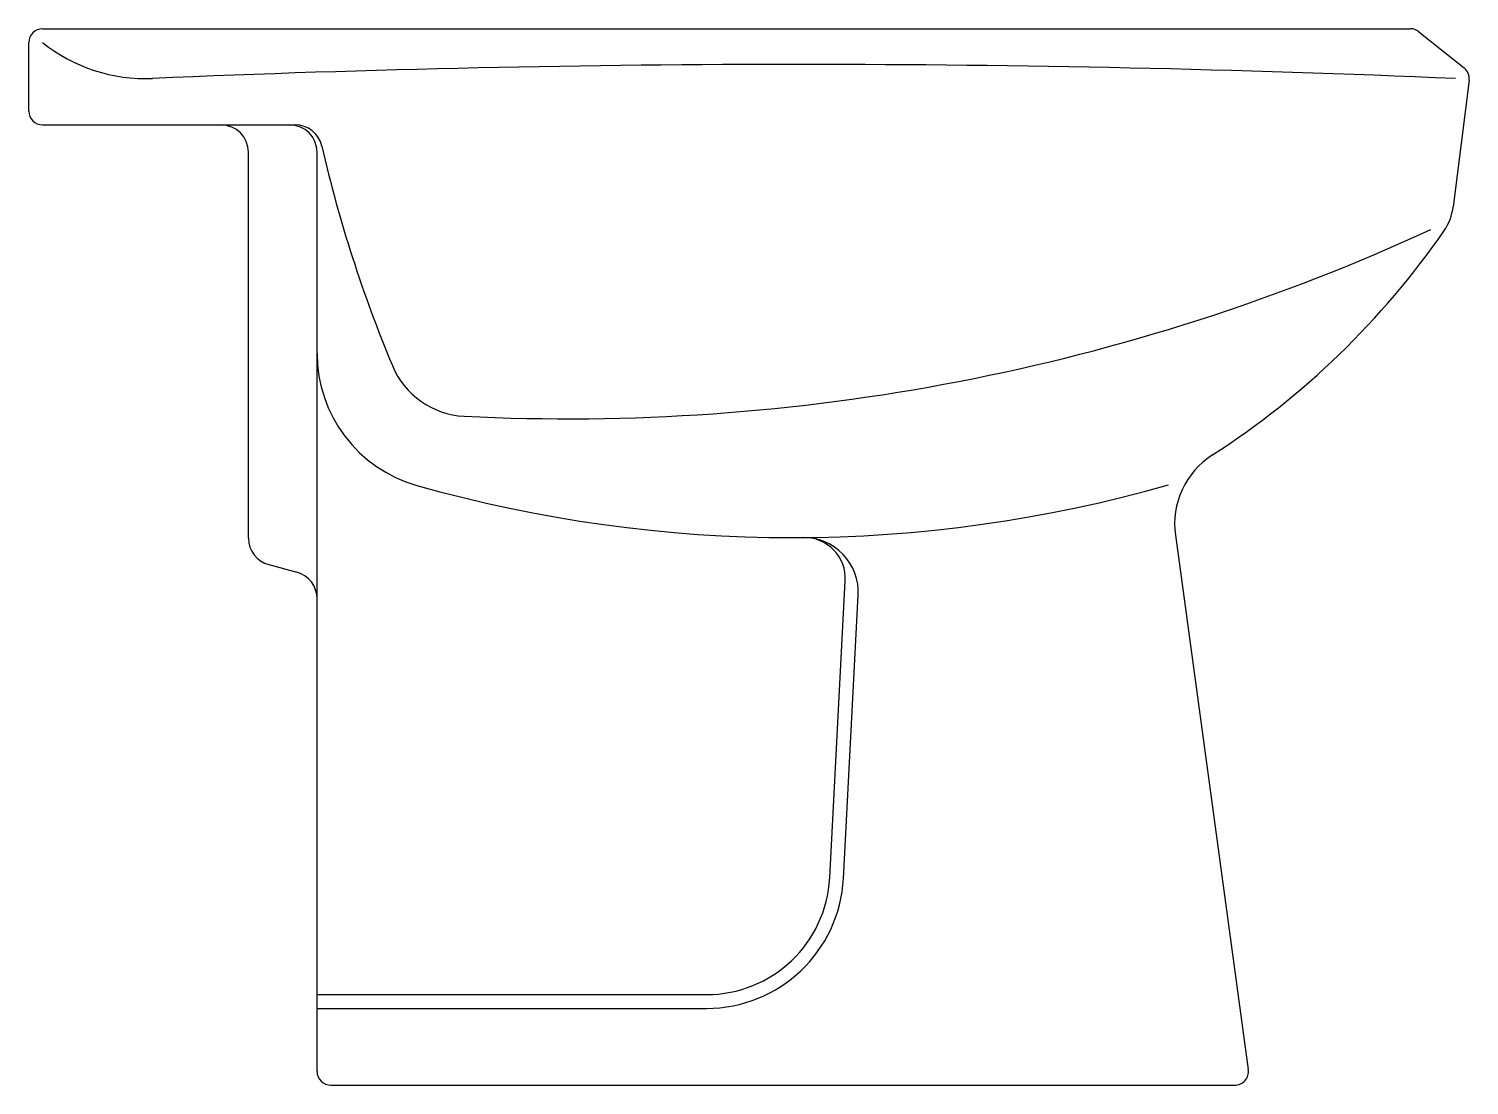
# Model space of a CAD drawing. Extents: x 320 to 845, y 1332 to 1717.
import ezdxf

# ---------------------------------------------------------------- set-up
doc = ezdxf.new("R2010")
doc.units = 0
doc.header["$LTSCALE"] = 50
doc.layers.add('FINA', color=6, linetype='CONTINUOUS')
doc.layers.add('GROSSA', color=3, linetype='CONTINUOUS')

msp = doc.modelspace()

# ---------------------------------------------------------------- linework, layer by layer
at = {"layer": 'FINA', "color": 0, "linetype": 'CONTINUOUS'}
for points in [[(611.64, 1407.2, 0), (617.31, 1515.38, 0)], [(616.64, 1406.94, 0), (622.04, 1510.11, 0)], [(424.89, 1364.56, 0), (566.71, 1364.56, 0)], [(424.89, 1359.56, 0), (566.71, 1359.56, 0)]]:
    msp.add_polyline3d(points, dxfattribs=at)
for centre, radius, start, end in [((362.38, 1758.4), 60, 231.3303, 272.476), ((601.63, -3782.34), 5485.9, 87.51401, 92.47247), ((416.87, 1671.56), 10, 12.989, 90), ((913.72, 1786.33), 499.95, 193.0077, 202.6502), ((516.38, 2324.44), 750.02, 267.10232, 294.77237), ((474.89, 1598.25), 50, 180.0002, 254.1497), ((480, 1605.34), 30, 202.6306, 267.1118), ((597.79, 2031.14), 500, 254.1504, 285.9337), ((602.07, 1511.16), 20, 357.0004, 90.6194), ((602.33, 1516.16), 15, 357, 90.5613), ((566.71, 1409.56), 45, 270, 357), ((566.71, 1409.56), 50, 270, 357.0002)]:
    msp.add_arc(centre, radius, start, end, dxfattribs=at)
at = {"layer": 'GROSSA', "color": 0, "linetype": 'CONTINUOUS'}
for p, q in [((319.89, 1686.56), (319.89, 1711.56)), ((429.89, 1331.56), (759.16, 1331.56))]:
    msp.add_line(p, q, dxfattribs=at)
for points in [[(324.89, 1716.56, 0), (823.13, 1716.56, 0)], [(826.26, 1715.46, 0), (842.7, 1702.31, 0)], [(844.54, 1697.78, 0), (838.76, 1651.73, 0)], [(324.89, 1681.56, 0), (416.87, 1681.56, 0)], [(399.89, 1530.93, 0), (399.89, 1671.56, 0)], [(424.89, 1508.88, 0), (424.89, 1671.56, 0)], [(737.56, 1531.98, 0), (764.11, 1337.23, 0)], [(407.3, 1521.27, 0), (417.48, 1518.54, 0)], [(424.89, 1336.56, 0), (424.89, 1508.88, 0)]]:
    msp.add_polyline3d(points, dxfattribs=at)
for centre, radius, start, end in [((324.89, 1711.56), 5, 90, 180.0015), ((823.13, 1711.56), 5, 51.3311, 89.6935), ((839.58, 1698.4), 5, 352.8267, 51.3111), ((324.89, 1686.56), 5, 179.9985, 270), ((389.89, 1671.56), 10, 359.9997, 89.7185), ((414.89, 1671.56), 10, 359.9997, 89.7185), ((818.89, 1654.2), 20.01, 325.412, 352.8945), ((588.6, 1813.48), 300.01, 302.7843, 325.3356), ((767.28, 1536.03), 30, 122.7879, 187.7673), ((409.89, 1530.93), 10, 180.0015, 255.0314), ((414.89, 1508.88), 10, 359.9964, 74.967), ((429.89, 1336.56), 5, 179.9985, 270), ((759.16, 1336.56), 5, 270, 7.7657)]:
    msp.add_arc(centre, radius, start, end, dxfattribs=at)

doc.saveas('drawing.dxf')
